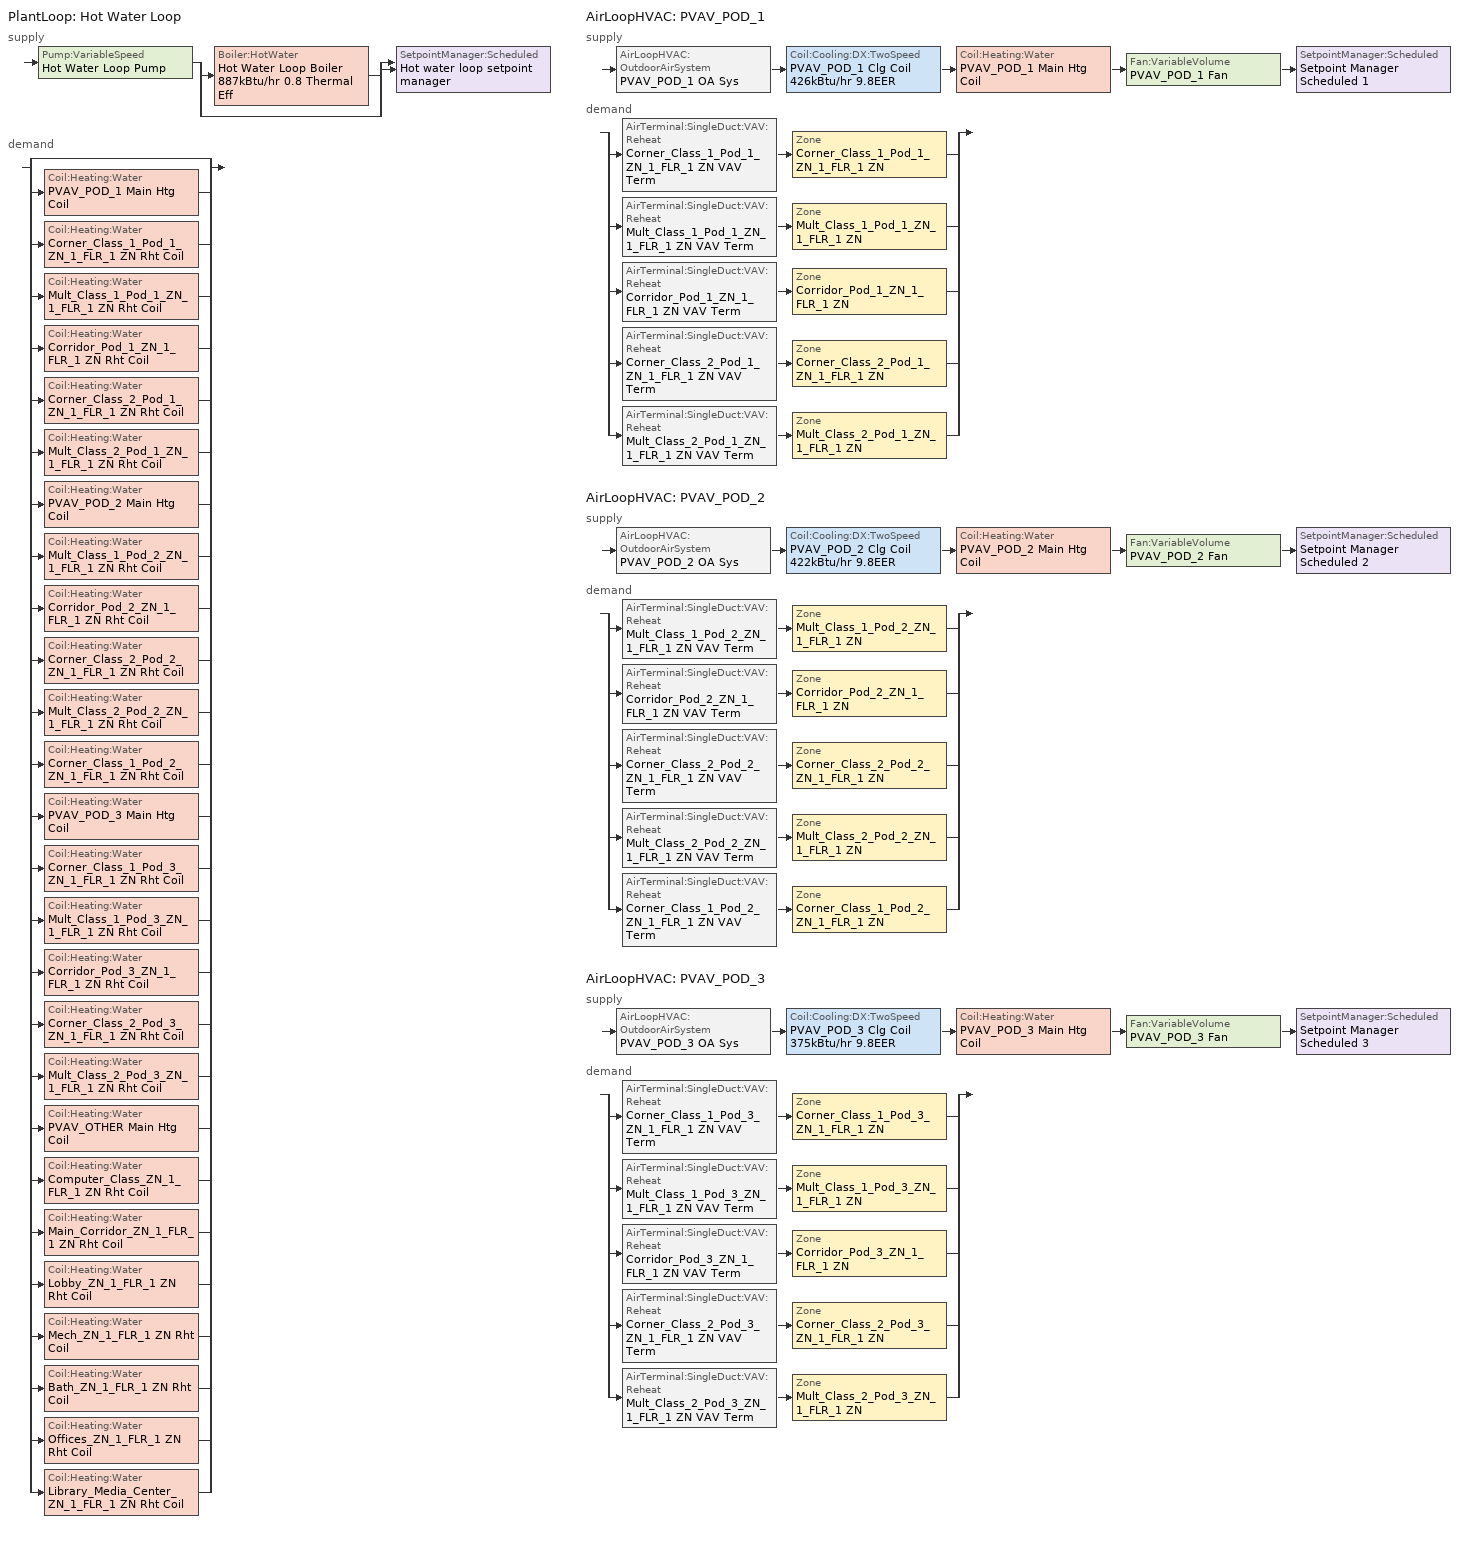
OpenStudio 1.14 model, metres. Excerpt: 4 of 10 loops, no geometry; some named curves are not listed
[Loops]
PlantLoop 'Hot Water Loop'
 supply: Pump:VariableSpeed 'Hot Water Loop Pump' > split
  | Boiler:HotWater 'Hot Water Loop Boiler 887kBtu/hr 0.8 Thermal Eff'
  | bypass
  join > SetpointManager:Scheduled 'Hot water loop setpoint manager'
 demand: split
  | bypass
  | Coil:Heating:Water 'PVAV_POD_1 Main Htg Coil'
  | Coil:Heating:Water 'Corner_Class_1_Pod_1_ZN_1_FLR_1 ZN Rht Coil'
  | Coil:Heating:Water 'Mult_Class_1_Pod_1_ZN_1_FLR_1 ZN Rht Coil'
  | Coil:Heating:Water 'Corridor_Pod_1_ZN_1_FLR_1 ZN Rht Coil'
  | Coil:Heating:Water 'Corner_Class_2_Pod_1_ZN_1_FLR_1 ZN Rht Coil'
  | Coil:Heating:Water 'Mult_Class_2_Pod_1_ZN_1_FLR_1 ZN Rht Coil'
  | Coil:Heating:Water 'PVAV_POD_2 Main Htg Coil'
  | Coil:Heating:Water 'Mult_Class_1_Pod_2_ZN_1_FLR_1 ZN Rht Coil'
  | Coil:Heating:Water 'Corridor_Pod_2_ZN_1_FLR_1 ZN Rht Coil'
  | Coil:Heating:Water 'Corner_Class_2_Pod_2_ZN_1_FLR_1 ZN Rht Coil'
  | Coil:Heating:Water 'Mult_Class_2_Pod_2_ZN_1_FLR_1 ZN Rht Coil'
  | Coil:Heating:Water 'Corner_Class_1_Pod_2_ZN_1_FLR_1 ZN Rht Coil'
  | Coil:Heating:Water 'PVAV_POD_3 Main Htg Coil'
  | Coil:Heating:Water 'Corner_Class_1_Pod_3_ZN_1_FLR_1 ZN Rht Coil'
  | Coil:Heating:Water 'Mult_Class_1_Pod_3_ZN_1_FLR_1 ZN Rht Coil'
  | Coil:Heating:Water 'Corridor_Pod_3_ZN_1_FLR_1 ZN Rht Coil'
  | Coil:Heating:Water 'Corner_Class_2_Pod_3_ZN_1_FLR_1 ZN Rht Coil'
  | Coil:Heating:Water 'Mult_Class_2_Pod_3_ZN_1_FLR_1 ZN Rht Coil'
  | Coil:Heating:Water 'PVAV_OTHER Main Htg Coil'
  | Coil:Heating:Water 'Computer_Class_ZN_1_FLR_1 ZN Rht Coil'
  | Coil:Heating:Water 'Main_Corridor_ZN_1_FLR_1 ZN Rht Coil'
  | Coil:Heating:Water 'Lobby_ZN_1_FLR_1 ZN Rht Coil'
  | Coil:Heating:Water 'Mech_ZN_1_FLR_1 ZN Rht Coil'
  | Coil:Heating:Water 'Bath_ZN_1_FLR_1 ZN Rht Coil'
  | Coil:Heating:Water 'Offices_ZN_1_FLR_1 ZN Rht Coil'
  | Coil:Heating:Water 'Library_Media_Center_ZN_1_FLR_1 ZN Rht Coil'
AirLoopHVAC 'PVAV_POD_1'
 supply: AirLoopHVAC:OutdoorAirSystem 'PVAV_POD_1 OA Sys' > Coil:Cooling:DX:TwoSpeed 'PVAV_POD_1 Clg Coil 426kBtu/hr 9.8EER' > Coil:Heating:Water 'PVAV_POD_1 Main Htg Coil' > Fan:VariableVolume 'PVAV_POD_1 Fan' > SetpointManager:Scheduled 'Setpoint Manager Scheduled 1'
 demand: split
  | AirTerminal:SingleDuct:VAV:Reheat 'Corner_Class_1_Pod_1_ZN_1_FLR_1 ZN VAV Term' > Zone 'Corner_Class_1_Pod_1_ZN_1_FLR_1 ZN'
  | AirTerminal:SingleDuct:VAV:Reheat 'Mult_Class_1_Pod_1_ZN_1_FLR_1 ZN VAV Term' > Zone 'Mult_Class_1_Pod_1_ZN_1_FLR_1 ZN'
  | AirTerminal:SingleDuct:VAV:Reheat 'Corridor_Pod_1_ZN_1_FLR_1 ZN VAV Term' > Zone 'Corridor_Pod_1_ZN_1_FLR_1 ZN'
  | AirTerminal:SingleDuct:VAV:Reheat 'Corner_Class_2_Pod_1_ZN_1_FLR_1 ZN VAV Term' > Zone 'Corner_Class_2_Pod_1_ZN_1_FLR_1 ZN'
  | AirTerminal:SingleDuct:VAV:Reheat 'Mult_Class_2_Pod_1_ZN_1_FLR_1 ZN VAV Term' > Zone 'Mult_Class_2_Pod_1_ZN_1_FLR_1 ZN'
AirLoopHVAC 'PVAV_POD_2'
 supply: AirLoopHVAC:OutdoorAirSystem 'PVAV_POD_2 OA Sys' > Coil:Cooling:DX:TwoSpeed 'PVAV_POD_2 Clg Coil 422kBtu/hr 9.8EER' > Coil:Heating:Water 'PVAV_POD_2 Main Htg Coil' > Fan:VariableVolume 'PVAV_POD_2 Fan' > SetpointManager:Scheduled 'Setpoint Manager Scheduled 2'
 demand: split
  | AirTerminal:SingleDuct:VAV:Reheat 'Mult_Class_1_Pod_2_ZN_1_FLR_1 ZN VAV Term' > Zone 'Mult_Class_1_Pod_2_ZN_1_FLR_1 ZN'
  | AirTerminal:SingleDuct:VAV:Reheat 'Corridor_Pod_2_ZN_1_FLR_1 ZN VAV Term' > Zone 'Corridor_Pod_2_ZN_1_FLR_1 ZN'
  | AirTerminal:SingleDuct:VAV:Reheat 'Corner_Class_2_Pod_2_ZN_1_FLR_1 ZN VAV Term' > Zone 'Corner_Class_2_Pod_2_ZN_1_FLR_1 ZN'
  | AirTerminal:SingleDuct:VAV:Reheat 'Mult_Class_2_Pod_2_ZN_1_FLR_1 ZN VAV Term' > Zone 'Mult_Class_2_Pod_2_ZN_1_FLR_1 ZN'
  | AirTerminal:SingleDuct:VAV:Reheat 'Corner_Class_1_Pod_2_ZN_1_FLR_1 ZN VAV Term' > Zone 'Corner_Class_1_Pod_2_ZN_1_FLR_1 ZN'
AirLoopHVAC 'PVAV_POD_3'
 supply: AirLoopHVAC:OutdoorAirSystem 'PVAV_POD_3 OA Sys' > Coil:Cooling:DX:TwoSpeed 'PVAV_POD_3 Clg Coil 375kBtu/hr 9.8EER' > Coil:Heating:Water 'PVAV_POD_3 Main Htg Coil' > Fan:VariableVolume 'PVAV_POD_3 Fan' > SetpointManager:Scheduled 'Setpoint Manager Scheduled 3'
 demand: split
  | AirTerminal:SingleDuct:VAV:Reheat 'Corner_Class_1_Pod_3_ZN_1_FLR_1 ZN VAV Term' > Zone 'Corner_Class_1_Pod_3_ZN_1_FLR_1 ZN'
  | AirTerminal:SingleDuct:VAV:Reheat 'Mult_Class_1_Pod_3_ZN_1_FLR_1 ZN VAV Term' > Zone 'Mult_Class_1_Pod_3_ZN_1_FLR_1 ZN'
  | AirTerminal:SingleDuct:VAV:Reheat 'Corridor_Pod_3_ZN_1_FLR_1 ZN VAV Term' > Zone 'Corridor_Pod_3_ZN_1_FLR_1 ZN'
  | AirTerminal:SingleDuct:VAV:Reheat 'Corner_Class_2_Pod_3_ZN_1_FLR_1 ZN VAV Term' > Zone 'Corner_Class_2_Pod_3_ZN_1_FLR_1 ZN'
  | AirTerminal:SingleDuct:VAV:Reheat 'Mult_Class_2_Pod_3_ZN_1_FLR_1 ZN VAV Term' > Zone 'Mult_Class_2_Pod_3_ZN_1_FLR_1 ZN'
[Sizing:Zone] Zone Cooling Design Supply Air Temperature Input Method=SupplyAirTemperature; Zone Cooling Design Supply Air Temperature {C}=12.7778; Zone Cooling Design Supply Air Temperature Difference {deltaC}=11.11; Zone Heating Design Supply Air Temperature Input Method=SupplyAirTemperature; Zone Heating Design Supply Air Temperature {C}=50; Zone Heating Design Supply Air Temperature Difference {deltaC}=11.11; Zone Cooling Design Supply Air Humidity Ratio {kg-H2O/kg-air}=0.0085; Zone Heating Design Supply Air Humidity Ratio {kg-H2O/kg-air}=0.008; Cooling Design Air Flow Method=DesignDay; Heating Design Air Flow Method=DesignDay; Account for Dedicated Outdoor Air System=No; Dedicated Outdoor Air System Control Strategy=NeutralSupplyAir; Dedicated Outdoor Air Low Setpoint Temperature for Design {C}=autosize; Dedicated Outdoor Air High Setpoint Temperature for Design {C}=autosize
Mult_Class_1_Pod_2_ZN_1_FLR_1 ZN; Mult_Class_1_Pod_3_ZN_1_FLR_1 ZN; Corridor_Pod_2_ZN_1_FLR_1 ZN; Corner_Class_2_Pod_1_ZN_1_FLR_1 ZN; Corner_Class_1_Pod_2_ZN_1_FLR_1 ZN; Mult_Class_2_Pod_3_ZN_1_FLR_1 ZN; Corner_Class_1_Pod_3_ZN_1_FLR_1 ZN; Corner_Class_2_Pod_3_ZN_1_FLR_1 ZN; Corner_Class_1_Pod_1_ZN_1_FLR_1 ZN; Mult_Class_2_Pod_1_ZN_1_FLR_1 ZN; Mult_Class_2_Pod_2_ZN_1_FLR_1 ZN; Corridor_Pod_1_ZN_1_FLR_1 ZN; Corridor_Pod_3_ZN_1_FLR_1 ZN; Corner_Class_2_Pod_2_ZN_1_FLR_1 ZN; Mult_Class_1_Pod_1_ZN_1_FLR_1 ZN
[Zone equipment]
Mult_Class_1_Pod_2_ZN_1_FLR_1 ZN: Mult_Class_1_Pod_2_ZN_1_FLR_1 ZN VAV Term
Mult_Class_1_Pod_3_ZN_1_FLR_1 ZN: Mult_Class_1_Pod_3_ZN_1_FLR_1 ZN VAV Term
Corridor_Pod_2_ZN_1_FLR_1 ZN: Corridor_Pod_2_ZN_1_FLR_1 ZN VAV Term
Corner_Class_2_Pod_1_ZN_1_FLR_1 ZN: Corner_Class_2_Pod_1_ZN_1_FLR_1 ZN VAV Term
Corner_Class_1_Pod_2_ZN_1_FLR_1 ZN: Corner_Class_1_Pod_2_ZN_1_FLR_1 ZN VAV Term
Mult_Class_2_Pod_3_ZN_1_FLR_1 ZN: Mult_Class_2_Pod_3_ZN_1_FLR_1 ZN VAV Term
Corner_Class_1_Pod_3_ZN_1_FLR_1 ZN: Corner_Class_1_Pod_3_ZN_1_FLR_1 ZN VAV Term
Corner_Class_2_Pod_3_ZN_1_FLR_1 ZN: Corner_Class_2_Pod_3_ZN_1_FLR_1 ZN VAV Term
Corner_Class_1_Pod_1_ZN_1_FLR_1 ZN: Corner_Class_1_Pod_1_ZN_1_FLR_1 ZN VAV Term
Mult_Class_2_Pod_1_ZN_1_FLR_1 ZN: Mult_Class_2_Pod_1_ZN_1_FLR_1 ZN VAV Term
Mult_Class_2_Pod_2_ZN_1_FLR_1 ZN: Mult_Class_2_Pod_2_ZN_1_FLR_1 ZN VAV Term
Corridor_Pod_1_ZN_1_FLR_1 ZN: Corridor_Pod_1_ZN_1_FLR_1 ZN VAV Term
Corridor_Pod_3_ZN_1_FLR_1 ZN: Corridor_Pod_3_ZN_1_FLR_1 ZN VAV Term
Corner_Class_2_Pod_2_ZN_1_FLR_1 ZN: Corner_Class_2_Pod_2_ZN_1_FLR_1 ZN VAV Term
Mult_Class_1_Pod_1_ZN_1_FLR_1 ZN: Mult_Class_1_Pod_1_ZN_1_FLR_1 ZN VAV Term
[PlantLoop]
Hot Water Loop: Fluid Type=Water; Minimum Loop Temperature {C}=10; Plant Loop Volume {m3}=Autocalculate; Load Distribution Scheme=Optimal
[Sizing:Plant]
Hot Water Loop: Loop Type=Heating; Design Loop Exit Temperature {C}=82.2222; Loop Design Temperature Difference {deltaC}=11.1111; Sizing Option=NonCoincident; Zone Timesteps in Averaging Window=1; Coincident Sizing Factor Mode=None
[SetpointManager:Scheduled] Control Variable=Temperature
Name | Schedule
Hot water loop setpoint manager | Hot Water Loop Temp - 180F
Setpoint Manager Scheduled 1 | Supply Air Temp - 55F
Setpoint Manager Scheduled 2 | Supply Air Temp - 55F 1
Setpoint Manager Scheduled 3 | Supply Air Temp - 55F 2
[Pump:VariableSpeed]
Hot Water Loop Pump: Rated Pump Head {Pa}=179344; Motor Efficiency=0.865; Pump Control Type=Intermittent
[Boiler:HotWater]
Hot Water Loop Boiler 887kBtu/hr 0.8 Thermal Eff: Fuel Type=NaturalGas; Nominal Thermal Efficiency=0.8; Efficiency Curve Temperature Evaluation Variable=LeavingBoiler; Normalized Boiler Efficiency Curve=Boiler with No Minimum Turndown; Design Water Outlet Temperature {C}=82.2222; Maximum Part Load Ratio=1.2; Water Outlet Upper Temperature Limit {C}=95; Boiler Flow Mode=LeavingSetpointModulated; Parasitic Electric Load {W}=0; Sizing Factor=1
[AirLoopHVAC] Availability Schedule=SchoolPrimary HVACOperationSchd; Design Supply Air Flow Rate {m3/s}=AutoSize
Name | Availability Manager
PVAV_POD_1 | Availability Manager Night Cycle 1
PVAV_POD_2 | Availability Manager Night Cycle 2
PVAV_POD_3 | Availability Manager Night Cycle 3
[Sizing:System] Type of Load to Size On=Sensible; Minimum System Air Flow Ratio=0.3; Preheat Design Temperature {C}=7; Preheat Design Humidity Ratio {kg-H2O/kg-Air}=0.008; Precool Design Temperature {C}=12.8; Precool Design Humidity Ratio {kg-H2O/kg-Air}=0.008; Central Cooling Design Supply Air Temperature {C}=14; Central Heating Design Supply Air Temperature {C}=16.6667; Sizing Option=Coincident; 100% Outdoor Air in Cooling=No; 100% Outdoor Air in Heating=No; Central Cooling Design Supply Air Humidity Ratio {kg-H2O/kg-Air}=0.0085; Central Heating Design Supply Air Humidity Ratio {kg-H2O/kg-Air}=0.008; Cooling Design Air Flow Method=DesignDay; Cooling Design Air Flow Rate {m3/s}=0; Heating Design Air Flow Method=DesignDay; Heating Design Air Flow Rate {m3/s}=0; System Outdoor Air Method=ZoneSum; Zone Maximum Outdoor Air Fraction=1; Cooling Supply Air Flow Rate Per Floor Area {m3/s-m2}=0.00996765; Cooling Fraction of Autosized Cooling Supply Air Flow Rate=1; Cooling Supply Air Flow Rate Per Unit Cooling Capacity {m3/s-W}=3.94755e-05; Heating Supply Air Flow Rate Per Floor Area {m3/s-m2}=0.00996765; Heating Fraction of Autosized Heating Supply Air Flow Rate=1; Heating Fraction of Autosized Cooling Supply Air Flow Rate=1; Heating Supply Air Flow Rate Per Unit Heating Capacity {m3/s-W}=3.15882e-05; Cooling Design Capacity Method=CoolingDesignCapacity; Cooling Design Capacity {W}=autosize; Cooling Design Capacity Per Floor Area {W/m2}=234.7; Fraction of Autosized Cooling Design Capacity=1; Heating Design Capacity Method=HeatingDesignCapacity; Heating Design Capacity {W}=autosize; Heating Design Capacity Per Floor Area {W/m2}=157; Fraction of Autosized Heating Design Capacity=1; Central Cooling Capacity Control Method=OnOff
Name | Design Outdoor Air Flow Rate {m3/s}
PVAV_POD_1 | 3.68022
PVAV_POD_2 | 3.68861
PVAV_POD_3 | 3.1874
[AvailabilityManager:NightCycle] Control Type=CycleOnAny; Thermostat Tolerance {deltaC}=1; Cycling Run Time {s}=3600
Availability Manager Night Cycle 1; Availability Manager Night Cycle 2; Availability Manager Night Cycle 3
[Fan:VariableVolume] Availability Schedule=Always On Discrete; Fan Efficiency=0.6006; Pressure Rise {Pa}=1389.92; Maximum Flow Rate {m3/s}=Autosize; Fan Power Minimum Flow Rate Input Method=Fraction; Fan Power Minimum Flow Fraction=0.25; Fan Power Minimum Air Flow Rate {m3/s}=0; Motor Efficiency=0.924; Motor In Airstream Fraction=1; Fan Power Coefficient 1=0.04076; Fan Power Coefficient 2=0.0881; Fan Power Coefficient 3=-0.0729; Fan Power Coefficient 4=0.9437; Fan Power Coefficient 5=0
PVAV_POD_1 Fan; PVAV_POD_2 Fan; PVAV_POD_3 Fan
[Coil:Heating:Water] Availability Schedule=Always On Discrete; Rated Inlet Water Temperature {C}=82.2222; Rated Inlet Air Temperature {C}=16.6667; Rated Outlet Water Temperature {C}=71.1111; Rated Outlet Air Temperature {C}=32.2222
PVAV_POD_1 Main Htg Coil; Corner_Class_1_Pod_1_ZN_1_FLR_1 ZN Rht Coil; Mult_Class_1_Pod_1_ZN_1_FLR_1 ZN Rht Coil; Corridor_Pod_1_ZN_1_FLR_1 ZN Rht Coil; Corner_Class_2_Pod_1_ZN_1_FLR_1 ZN Rht Coil; Mult_Class_2_Pod_1_ZN_1_FLR_1 ZN Rht Coil; PVAV_POD_2 Main Htg Coil; Mult_Class_1_Pod_2_ZN_1_FLR_1 ZN Rht Coil; Corridor_Pod_2_ZN_1_FLR_1 ZN Rht Coil; Corner_Class_2_Pod_2_ZN_1_FLR_1 ZN Rht Coil; Mult_Class_2_Pod_2_ZN_1_FLR_1 ZN Rht Coil; Corner_Class_1_Pod_2_ZN_1_FLR_1 ZN Rht Coil; PVAV_POD_3 Main Htg Coil; Corner_Class_1_Pod_3_ZN_1_FLR_1 ZN Rht Coil; Mult_Class_1_Pod_3_ZN_1_FLR_1 ZN Rht Coil; Corridor_Pod_3_ZN_1_FLR_1 ZN Rht Coil; Corner_Class_2_Pod_3_ZN_1_FLR_1 ZN Rht Coil; Mult_Class_2_Pod_3_ZN_1_FLR_1 ZN Rht Coil; PVAV_OTHER Main Htg Coil; Computer_Class_ZN_1_FLR_1 ZN Rht Coil; Main_Corridor_ZN_1_FLR_1 ZN Rht Coil; Lobby_ZN_1_FLR_1 ZN Rht Coil; Mech_ZN_1_FLR_1 ZN Rht Coil; Bath_ZN_1_FLR_1 ZN Rht Coil; Offices_ZN_1_FLR_1 ZN Rht Coil; Library_Media_Center_ZN_1_FLR_1 ZN Rht Coil
[Controller:WaterCoil] Action=Normal; Controller Convergence Tolerance {deltaC}=0.0001; Minimum Actuated Flow {m3/s}=0
Name | Water Coil
Controller Water Coil 1 | PVAV_POD_1 Main Htg Coil
Controller Water Coil 2 | Corner_Class_1_Pod_1_ZN_1_FLR_1 ZN Rht Coil
Controller Water Coil 3 | Mult_Class_1_Pod_1_ZN_1_FLR_1 ZN Rht Coil
Controller Water Coil 4 | Corridor_Pod_1_ZN_1_FLR_1 ZN Rht Coil
Controller Water Coil 5 | Corner_Class_2_Pod_1_ZN_1_FLR_1 ZN Rht Coil
Controller Water Coil 6 | Mult_Class_2_Pod_1_ZN_1_FLR_1 ZN Rht Coil
Controller Water Coil 7 | PVAV_POD_2 Main Htg Coil
Controller Water Coil 8 | Mult_Class_1_Pod_2_ZN_1_FLR_1 ZN Rht Coil
Controller Water Coil 9 | Corridor_Pod_2_ZN_1_FLR_1 ZN Rht Coil
Controller Water Coil 10 | Corner_Class_2_Pod_2_ZN_1_FLR_1 ZN Rht Coil
Controller Water Coil 11 | Mult_Class_2_Pod_2_ZN_1_FLR_1 ZN Rht Coil
Controller Water Coil 12 | Corner_Class_1_Pod_2_ZN_1_FLR_1 ZN Rht Coil
Controller Water Coil 13 | PVAV_POD_3 Main Htg Coil
Controller Water Coil 14 | Corner_Class_1_Pod_3_ZN_1_FLR_1 ZN Rht Coil
Controller Water Coil 15 | Mult_Class_1_Pod_3_ZN_1_FLR_1 ZN Rht Coil
Controller Water Coil 16 | Corridor_Pod_3_ZN_1_FLR_1 ZN Rht Coil
Controller Water Coil 17 | Corner_Class_2_Pod_3_ZN_1_FLR_1 ZN Rht Coil
Controller Water Coil 18 | Mult_Class_2_Pod_3_ZN_1_FLR_1 ZN Rht Coil
Controller Water Coil 19 | PVAV_OTHER Main Htg Coil
Controller Water Coil 20 | Computer_Class_ZN_1_FLR_1 ZN Rht Coil
Controller Water Coil 21 | Main_Corridor_ZN_1_FLR_1 ZN Rht Coil
Controller Water Coil 22 | Lobby_ZN_1_FLR_1 ZN Rht Coil
Controller Water Coil 23 | Mech_ZN_1_FLR_1 ZN Rht Coil
Controller Water Coil 24 | Bath_ZN_1_FLR_1 ZN Rht Coil
Controller Water Coil 25 | Offices_ZN_1_FLR_1 ZN Rht Coil
Controller Water Coil 26 | Library_Media_Center_ZN_1_FLR_1 ZN Rht Coil
[Coil:Cooling:DX:TwoSpeed] Availability Schedule=Always On Discrete; Rated High Speed Total Cooling Capacity {W}=Autosize; Rated High Speed Sensible Heat Ratio=Autosize; Rated High Speed COP {W/W}=3.39929; Rated High Speed Air Flow Rate {m3/s}=Autosize; Rated Low Speed Total Cooling Capacity {W}=Autosize; Rated Low Speed Sensible Heat Ratio=0.69; Rated Low Speed COP {W/W}=3.39929; Condenser Type=AirCooled; High Speed Evaporative Condenser Effectiveness=0; High Speed Evaporative Condenser Air Flow Rate {m3/s}=Autosize; High Speed Evaporative Condenser Pump Rated Power Consumption {W}=Autosize; Low Speed Evaporative Condenser Effectiveness=0; Low Speed Evaporative Condenser Air Flow Rate {m3/s}=Autosize; Low Speed Evaporative Condenser Pump Rated Power Consumption {W}=Autosize; Basin Heater Capacity {W/K}=10; Basin Heater Setpoint Temperature {C}=2
Name | Total Cooling Capacity Function of Temperature Curve | Total Cooling Capacity Function of Flow Fraction Curve | Energy Input Ratio Function of Temperature Curve | Energy Input Ratio Function of Flow Fraction Curve | Part Load Fraction Correlation Curve | Low Speed Total Cooling Capacity Function of Temperature Curve | Low Speed Energy Input Ratio Function of Temperature Curve
PVAV_POD_1 Clg Coil 426kBtu/hr 9.8EER | PSZ-AC_Unitary_PackagecoolCapFT 8 | PSZ-AC_Unitary_PackagecoolFFF 4 | PSZ-AC DX Unitary Package EIRFT 8 | PSZ-AC_Unitary_PackagecoolEIRFFF 4 | PSZ-AC_Unitary_PackagecoolPLR 4 | PSZ-AC_Unitary_PackagecoolCapFT 9 | PSZ-AC DX Unitary Package EIRFT 9
PVAV_POD_2 Clg Coil 422kBtu/hr 9.8EER | PSZ-AC_Unitary_PackagecoolCapFT 10 | PSZ-AC_Unitary_PackagecoolFFF 5 | PSZ-AC DX Unitary Package EIRFT 10 | PSZ-AC_Unitary_PackagecoolEIRFFF 5 | PSZ-AC_Unitary_PackagecoolPLR 5 | PSZ-AC_Unitary_PackagecoolCapFT 11 | PSZ-AC DX Unitary Package EIRFT 11
PVAV_POD_3 Clg Coil 375kBtu/hr 9.8EER | PSZ-AC_Unitary_PackagecoolCapFT 12 | PSZ-AC_Unitary_PackagecoolFFF 6 | PSZ-AC DX Unitary Package EIRFT 12 | PSZ-AC_Unitary_PackagecoolEIRFFF 6 | PSZ-AC_Unitary_PackagecoolPLR 6 | PSZ-AC_Unitary_PackagecoolCapFT 13 | PSZ-AC DX Unitary Package EIRFT 13
[Controller:OutdoorAir] Minimum Outdoor Air Flow Rate {m3/s}=autosize; Maximum Outdoor Air Flow Rate {m3/s}=Autosize; Economizer Control Type=DifferentialEnthalpy; Economizer Control Action Type=ModulateFlow; Lockout Type=NoLockout; Minimum Limit Type=FixedMinimum; Minimum Outdoor Air Schedule=SchoolPrimary MinOA_MotorizedDamper_Sched; High Humidity Control=No; Heat Recovery Bypass Control Type=BypassWhenOAFlowGreaterThanMinimum
Name | Controller Mechanical Ventilation
Controller Outdoor Air 1 | PVAV_POD_1 Ventilation Controller
Controller Outdoor Air 2 | PVAV_POD_2 Ventilation Controller
Controller Outdoor Air 3 | PVAV_POD_3 Ventilation Controller
[Controller:MechanicalVentilation] Availability Schedule=SchoolPrimary MinOA_MotorizedDamper_Sched; System Outdoor Air Method=ZoneSum
PVAV_POD_1 Ventilation Controller; PVAV_POD_2 Ventilation Controller; PVAV_POD_3 Ventilation Controller
[AirLoopHVAC:OutdoorAirSystem]
Name | Controller
PVAV_POD_1 OA Sys | Controller Outdoor Air 1
PVAV_POD_2 OA Sys | Controller Outdoor Air 2
PVAV_POD_3 OA Sys | Controller Outdoor Air 3
[AirTerminal:SingleDuct:VAV:Reheat] Availability Schedule=Always On Discrete; Maximum Air Flow Rate {m3/s}=AutoSize; Zone Minimum Air Flow Input Method=Constant; Fixed Minimum Air Flow Rate {m3/s}=0; Maximum Hot Water or Steam Flow Rate {m3/s}=AutoSize; Minimum Hot Water or Steam Flow Rate {m3/s}=0; Convergence Tolerance=0.001; Damper Heating Action=Reverse; Maximum Flow per Zone Floor Area During Reheat {m3/s-m2}=AutoSize; Maximum Flow Fraction During Reheat=AutoSize; Maximum Reheat Air Temperature {C}=35; Control For Outdoor Air=No
Name | Constant Minimum Air Flow Fraction | Reheat Coil
Corner_Class_1_Pod_1_ZN_1_FLR_1 ZN VAV Term | 0.7 | Corner_Class_1_Pod_1_ZN_1_FLR_1 ZN Rht Coil
Mult_Class_1_Pod_1_ZN_1_FLR_1 ZN VAV Term | 0.7 | Mult_Class_1_Pod_1_ZN_1_FLR_1 ZN Rht Coil
Corridor_Pod_1_ZN_1_FLR_1 ZN VAV Term | 0.2 | Corridor_Pod_1_ZN_1_FLR_1 ZN Rht Coil
Corner_Class_2_Pod_1_ZN_1_FLR_1 ZN VAV Term | 0.7 | Corner_Class_2_Pod_1_ZN_1_FLR_1 ZN Rht Coil
Mult_Class_2_Pod_1_ZN_1_FLR_1 ZN VAV Term | 0.7 | Mult_Class_2_Pod_1_ZN_1_FLR_1 ZN Rht Coil
Mult_Class_1_Pod_2_ZN_1_FLR_1 ZN VAV Term | 0.7 | Mult_Class_1_Pod_2_ZN_1_FLR_1 ZN Rht Coil
Corridor_Pod_2_ZN_1_FLR_1 ZN VAV Term | 0.2 | Corridor_Pod_2_ZN_1_FLR_1 ZN Rht Coil
Corner_Class_2_Pod_2_ZN_1_FLR_1 ZN VAV Term | 0.7 | Corner_Class_2_Pod_2_ZN_1_FLR_1 ZN Rht Coil
Mult_Class_2_Pod_2_ZN_1_FLR_1 ZN VAV Term | 0.7 | Mult_Class_2_Pod_2_ZN_1_FLR_1 ZN Rht Coil
Corner_Class_1_Pod_2_ZN_1_FLR_1 ZN VAV Term | 0.7 | Corner_Class_1_Pod_2_ZN_1_FLR_1 ZN Rht Coil
Corner_Class_1_Pod_3_ZN_1_FLR_1 ZN VAV Term | 0.7 | Corner_Class_1_Pod_3_ZN_1_FLR_1 ZN Rht Coil
Mult_Class_1_Pod_3_ZN_1_FLR_1 ZN VAV Term | 0.7 | Mult_Class_1_Pod_3_ZN_1_FLR_1 ZN Rht Coil
Corridor_Pod_3_ZN_1_FLR_1 ZN VAV Term | 0.2 | Corridor_Pod_3_ZN_1_FLR_1 ZN Rht Coil
Corner_Class_2_Pod_3_ZN_1_FLR_1 ZN VAV Term | 0.7 | Corner_Class_2_Pod_3_ZN_1_FLR_1 ZN Rht Coil
Mult_Class_2_Pod_3_ZN_1_FLR_1 ZN VAV Term | 0.7 | Mult_Class_2_Pod_3_ZN_1_FLR_1 ZN Rht Coil
[Refrigeration:Compressor] Rated Return Gas Temperature {C}=18.3; Rated Subcooling {deltaC}=0
Name | Refrigeration Compressor Power Curve | Refrigeration Compressor Capacity Curve
Refrigeration Compressor 1 | Refrigeration Compressor Power Curve | Refrigeration Compressor Capacity Curve
Refrigeration Compressor 2 | Refrigeration Compressor Power Curve 1 | Refrigeration Compressor Capacity Curve 1
[HeatExchanger:AirToAir:SensibleAndLatent] Availability Schedule=Always On Discrete; Nominal Supply Air Flow Rate {m3/s}=autosize; Sensible Effectiveness at 100% Heating Air Flow=0.7; Latent Effectiveness at 100% Heating Air Flow=0.6; Sensible Effectiveness at 75% Heating Air Flow=0.7; Latent Effectiveness at 75% Heating Air Flow=0.6; Sensible Effectiveness at 100% Cooling Air Flow=0.75; Latent Effectiveness at 100% Cooling Air Flow=0.6; Sensible Effectiveness at 75% Cooling Air Flow=0.75; Latent Effectiveness at 75% Cooling Air Flow=0.6; Supply Air Outlet Temperature Control=No; Heat Exchanger Type=Rotary; Frost Control Type=ExhaustOnly; Threshold Temperature {C}=-23.3; Initial Defrost Time Fraction=0.167; Rate of Defrost Time Fraction Increase {1/K}=1.44; Economizer Lockout=Yes
Name | Nominal Electric Power {W}
Cafeteria_ZN_1_FLR_1 ZN PSZ-AC_2-7 ERV | 1117.77
PVAV_POD_1 ERV; PVAV_POD_2 ERV | 1645.59
PVAV_POD_3 ERV | 1427.12
[SetpointManager:OutdoorAirPretreat] Minimum Setpoint Temperature {C}=-99; Maximum Setpoint Temperature {C}=99; Minimum Setpoint Humidity Ratio {kgWater/kgDryAir}=1e-005; Maximum Setpoint Humidity Ratio {kgWater/kgDryAir}=1
Setpoint Manager Outdoor Air Pretreat 1; Setpoint Manager Outdoor Air Pretreat 2; Setpoint Manager Outdoor Air Pretreat 3; Setpoint Manager Outdoor Air Pretreat 4
[EnergyManagementSystem:Sensor]
Name | Output Variable or Output Meter Index Key | Output Variable or Output Meter
OATF; OATF_1; OATF_2; OAT; OAT_1; OAT_2 | Environment | Site Outdoor Air Drybulb Temperature
OAWBC; OAWBC_1; OAWBC_2 | Environment | Site Outdoor Air Wetbulb Temperature
CafeteriaZN1FLR1ZNPSZAC27OASch; GymZN1FLR1ZNPSZAC25OASch; KitchenZN1FLR1ZNPSZAC16OASch | SchoolPrimary MinOA_MotorizedDamper_Sched | Schedule Value
CafeteriaZN1FLR1ZNPSZAC27OAFlowMass | Node 221 | System Node Mass Flow Rate
Cafeteria_ZN_1_FLR_1_ZNTemp | Node 18 | System Node Temperature
CafeteriaZN1FLR1ZNPSZAC27SpeedRatio; GymZN1FLR1ZNPSZAC25SpeedRatio; KitchenZN1FLR1ZNPSZAC16SpeedRatio |  | Coil System Compressor Speed Ratio
GymZN1FLR1ZNPSZAC25OAFlowMass | Node 210 | System Node Mass Flow Rate
Gym_ZN_1_FLR_1_ZNTemp | Node 9 | System Node Temperature
KitchenZN1FLR1ZNPSZAC16OAFlowMass | Node 199 | System Node Mass Flow Rate
Kitchen_ZN_1_FLR_1_ZNTemp | Node 16 | System Node Temperature
[EnergyManagementSystem:Program]
CafeteriaZN1FLR1ZNPSZAC27SetNumberofStages: SET CafeteriaZN1FLR1ZNPSZAC27NumberofStages = 2
CafeteriaZN1FLR1ZNPSZAC27EconomizerCTRLProg: SET CafeteriaZN1FLR1ZNPSZAC27TimestepEconEff = 0.7; SET MaxE = 0.7; SET CafeteriaZN1FLR1ZNPSZAC27DATRqd = (CafeteriaZN1FLR1ZNPSZAC27DATRqd*1.8)+32; SET OATF = (OATF*1.8)+32; SET OAwbF = (OAWBC*1.8)+32; IF CafeteriaZN1FLR1ZNPSZAC27OAFlowMass > (CafeteriaZN1FLR1ZNPSZAC27OADesignMass*CafeteriaZN1FLR1ZNPSZAC27OASch); SET EconoActive = 1; ELSE; SET EconoActive = 0; ENDIF; SET dTNeeded = 75-CafeteriaZN1FLR1ZNPSZAC27DATRqd; SET CoolDesdT = ((98*0.15)+(75*(1-0.15)))-55; SET CoolLoad = dTNeeded/ CoolDesdT; IF CoolLoad > 1; SET CoolLoad = 1; ELSEIF CoolLoad < 0; SET CoolLoad = 0; ENDIF; IF EconoActive == 1; SET Stage = CafeteriaZN1FLR1ZNPSZAC27NumberofStages; IF Stage == 2; IF CoolLoad < 0.6; SET CafeteriaZN1FLR1ZNPSZAC27TimestepEconEff = MaxE; ELSE; SET ECOEff = 0-2.18919863612305; SET ECOEff = ECOEff+(0-0.674461284910428*CoolLoad); SET ECOEff = ECOEff+(0.000459106275872404*(OATF^2)); SET ECOEff = ECOEff+(0-0.00000484778537945252*(OATF^3)); SET ECOEff = ECOEff+(0.182915713033586*OAwbF); SET ECOEff = ECOEff+(0-0.00382838660261133*(OAwbF^2)); SET ECOEff = ECOEff+(0.0000255567460240583*(OAwbF^3)); SET CafeteriaZN1FLR1ZNPSZAC27TimestepEconEff = ECOEff; ENDIF; ELSE; SET ECOEff = 2.36337942464462; SET ECOEff = ECOEff+(0-0.409939515512619*CoolLoad); SET ECOEff = ECOEff+(0-0.0565205596792225*OAwbF); SET ECOEff = ECOEff+(0-0.0000632612294169389*(OATF^2)); SET CafeteriaZN1FLR1ZNPSZAC27TimestepEconEff = ECOEff+(0.000571724868775081*(OAwbF^2)); ENDIF; IF CafeteriaZN1FLR1ZNPSZAC27TimestepEconEff > MaxE; SET CafeteriaZN1FLR1ZNPSZAC27TimestepEconEff = MaxE; ELSEIF CafeteriaZN1FLR1ZNPSZAC27TimestepEconEff < (CafeteriaZN1FLR1ZNPSZAC27OADesignMass*CafeteriaZN1FLR1ZNPSZAC27OASch); SET CafeteriaZN1FLR1ZNPSZAC27TimestepEconEff = (CafeteriaZN1FLR1ZNPSZAC27OADesignMass*CafeteriaZN1FLR1ZNPSZAC27OASch); ENDIF; ENDIF
CafeteriaZN1FLR1ZNPSZAC27SetFanPar: IF CafeteriaZN1FLR1ZNPSZAC27NumberofStages == 1; Return; ENDIF; SET CafeteriaZN1FLR1ZNPSZAC27FanPwrExp = 2.2; SET OAFrac = CafeteriaZN1FLR1ZNPSZAC27OAFlowMass/CafeteriaZN1FLR1ZNPSZAC27DesignFlowMass; IF  OAFrac < 0.66; SET CafeteriaZN1FLR1ZNPSZAC27VenSpeed = 0.66; SET CafeteriaZN1FLR1ZNPSZAC27Stg1Spd = 0.66; ELSE; SET CafeteriaZN1FLR1ZNPSZAC27VenSpeed = OAFrac; SET CafeteriaZN1FLR1ZNPSZAC27Stg1Spd = OAFrac; ENDIF; SET CafeteriaZN1FLR1ZNPSZAC27Stg2Spd = 1.0; SET CafeteriaZN1FLR1ZNPSZAC27HeatSpeed = 1.0
CafeteriaZN1FLR1ZNPSZAC27FanControl: IF CafeteriaZN1FLR1ZNPSZAC27NumberofStages == 1; Return; ENDIF; IF CafeteriaZN1FLR1ZNPSZAC27HeatingRTF > 0; SET Heating = CafeteriaZN1FLR1ZNPSZAC27HeatingRTF; SET Ven = 1-CafeteriaZN1FLR1ZNPSZAC27HeatingRTF; SET Eco = 0; SET Stage1 = 0; SET Stage2 = 0; ELSE; SET Heating = 0; SET EcoSpeed = CafeteriaZN1FLR1ZNPSZAC27VenSpeed; IF CafeteriaZN1FLR1ZNPSZAC27SpeedRatio == 0; IF CafeteriaZN1FLR1ZNPSZAC27RTF > 0; SET Stage1 = CafeteriaZN1FLR1ZNPSZAC27RTF; SET Stage2 = 0; SET Ven = 1-CafeteriaZN1FLR1ZNPSZAC27RTF; SET Eco = 0; IF CafeteriaZN1FLR1ZNPSZAC27OAFlowMass > (CafeteriaZN1FLR1ZNPSZAC27OADesignMass*CafeteriaZN1FLR1ZNPSZAC27OASch); SET CafeteriaZN1FLR1ZNPSZAC27Stg1Spd = 1.0; ENDIF; ELSE; SET Stage1 = 0; SET Stage2 = 0; IF CafeteriaZN1FLR1ZNPSZAC27OAFlowMass > (CafeteriaZN1FLR1ZNPSZAC27OADesignMass*CafeteriaZN1FLR1ZNPSZAC27OASch); SET Eco = 1.0; SET Ven = 0; SET ExpDAT = CafeteriaZN1FLR1ZNPSZAC27DATRqd-(1-CafeteriaZN1FLR1ZNPSZAC27VenSpeed)*Cafeteria_ZN_1_FLR_1_ZNTemp; SET ExpDAT = ExpDAT/CafeteriaZN1FLR1ZNPSZAC27VenSpeed; IF OATF > ExpDAT; SET EcoSpeed = CafeteriaZN1FLR1ZNPSZAC27Stg2Spd; ENDIF; ELSE; SET Eco = 0; SET Ven = 1.0; ENDIF; ENDIF; ELSE; SET Stage1 = 1-CafeteriaZN1FLR1ZNPSZAC27SpeedRatio; SET Stage2 = CafeteriaZN1FLR1ZNPSZAC27SpeedRatio; SET Ven = 0; SET Eco = 0; IF CafeteriaZN1FLR1ZNPSZAC27OAFlowMass > (CafeteriaZN1FLR1ZNPSZAC27OADesignMass*CafeteriaZN1FLR1ZNPSZAC27OASch); SET CafeteriaZN1FLR1ZNPSZAC27Stg1Spd = 1.0; ENDIF; ENDIF; ENDIF; SET FPR = Ven*(CafeteriaZN1FLR1ZNPSZAC27VenSpeed ^ CafeteriaZN1FLR1ZNPSZAC27FanPwrExp); SET FPR = FPR+Eco*(EcoSpeed^CafeteriaZN1FLR1ZNPSZAC27FanPwrExp); SET FPR1 = Stage1*(CafeteriaZN1FLR1ZNPSZAC27Stg1Spd^CafeteriaZN1FLR1ZNPSZAC27FanPwrExp); SET FPR = FPR+FPR1; SET FPR2 = Stage2*(CafeteriaZN1FLR1ZNPSZAC27Stg2Spd^CafeteriaZN1FLR1ZNPSZAC27FanPwrExp); SET FPR = FPR+FPR2; SET FPR3 = Heating*(CafeteriaZN1FLR1ZNPSZAC27HeatSpeed^CafeteriaZN1FLR1ZNPSZAC27FanPwrExp); SET FanPwrRatio = FPR+ FPR3; SET CafeteriaZN1FLR1ZNPSZAC27FanPressure = CafeteriaZN1FLR1ZNPSZAC27FanDesignPressure*FanPwrRatio
GymZN1FLR1ZNPSZAC25SetNumberofStages: SET GymZN1FLR1ZNPSZAC25NumberofStages = 2
GymZN1FLR1ZNPSZAC25EconomizerCTRLProg: SET GymZN1FLR1ZNPSZAC25TimestepEconEff = 0.7; SET MaxE = 0.7; SET GymZN1FLR1ZNPSZAC25DATRqd = (GymZN1FLR1ZNPSZAC25DATRqd*1.8)+32; SET OATF = (OATF_1*1.8)+32; SET OAwbF = (OAWBC_1*1.8)+32; IF GymZN1FLR1ZNPSZAC25OAFlowMass > (GymZN1FLR1ZNPSZAC25OADesignMass*GymZN1FLR1ZNPSZAC25OASch); SET EconoActive = 1; ELSE; SET EconoActive = 0; ENDIF; SET dTNeeded = 75-GymZN1FLR1ZNPSZAC25DATRqd; SET CoolDesdT = ((98*0.15)+(75*(1-0.15)))-55; SET CoolLoad = dTNeeded/ CoolDesdT; IF CoolLoad > 1; SET CoolLoad = 1; ELSEIF CoolLoad < 0; SET CoolLoad = 0; ENDIF; IF EconoActive == 1; SET Stage = GymZN1FLR1ZNPSZAC25NumberofStages; IF Stage == 2; IF CoolLoad < 0.6; SET GymZN1FLR1ZNPSZAC25TimestepEconEff = MaxE; ELSE; SET ECOEff = 0-2.18919863612305; SET ECOEff = ECOEff+(0-0.674461284910428*CoolLoad); SET ECOEff = ECOEff+(0.000459106275872404*(OATF^2)); SET ECOEff = ECOEff+(0-0.00000484778537945252*(OATF^3)); SET ECOEff = ECOEff+(0.182915713033586*OAwbF); SET ECOEff = ECOEff+(0-0.00382838660261133*(OAwbF^2)); SET ECOEff = ECOEff+(0.0000255567460240583*(OAwbF^3)); SET GymZN1FLR1ZNPSZAC25TimestepEconEff = ECOEff; ENDIF; ELSE; SET ECOEff = 2.36337942464462; SET ECOEff = ECOEff+(0-0.409939515512619*CoolLoad); SET ECOEff = ECOEff+(0-0.0565205596792225*OAwbF); SET ECOEff = ECOEff+(0-0.0000632612294169389*(OATF^2)); SET GymZN1FLR1ZNPSZAC25TimestepEconEff = ECOEff+(0.000571724868775081*(OAwbF^2)); ENDIF; IF GymZN1FLR1ZNPSZAC25TimestepEconEff > MaxE; SET GymZN1FLR1ZNPSZAC25TimestepEconEff = MaxE; ELSEIF GymZN1FLR1ZNPSZAC25TimestepEconEff < (GymZN1FLR1ZNPSZAC25OADesignMass*GymZN1FLR1ZNPSZAC25OASch); SET GymZN1FLR1ZNPSZAC25TimestepEconEff = (GymZN1FLR1ZNPSZAC25OADesignMass*GymZN1FLR1ZNPSZAC25OASch); ENDIF; ENDIF
GymZN1FLR1ZNPSZAC25SetFanPar: IF GymZN1FLR1ZNPSZAC25NumberofStages == 1; Return; ENDIF; SET GymZN1FLR1ZNPSZAC25FanPwrExp = 2.2; SET OAFrac = GymZN1FLR1ZNPSZAC25OAFlowMass/GymZN1FLR1ZNPSZAC25DesignFlowMass; IF  OAFrac < 0.66; SET GymZN1FLR1ZNPSZAC25VenSpeed = 0.66; SET GymZN1FLR1ZNPSZAC25Stg1Spd = 0.66; ELSE; SET GymZN1FLR1ZNPSZAC25VenSpeed = OAFrac; SET GymZN1FLR1ZNPSZAC25Stg1Spd = OAFrac; ENDIF; SET GymZN1FLR1ZNPSZAC25Stg2Spd = 1.0; SET GymZN1FLR1ZNPSZAC25HeatSpeed = 1.0
GymZN1FLR1ZNPSZAC25FanControl: IF GymZN1FLR1ZNPSZAC25NumberofStages == 1; Return; ENDIF; IF GymZN1FLR1ZNPSZAC25HeatingRTF > 0; SET Heating = GymZN1FLR1ZNPSZAC25HeatingRTF; SET Ven = 1-GymZN1FLR1ZNPSZAC25HeatingRTF; SET Eco = 0; SET Stage1 = 0; SET Stage2 = 0; ELSE; SET Heating = 0; SET EcoSpeed = GymZN1FLR1ZNPSZAC25VenSpeed; IF GymZN1FLR1ZNPSZAC25SpeedRatio == 0; IF GymZN1FLR1ZNPSZAC25RTF > 0; SET Stage1 = GymZN1FLR1ZNPSZAC25RTF; SET Stage2 = 0; SET Ven = 1-GymZN1FLR1ZNPSZAC25RTF; SET Eco = 0; IF GymZN1FLR1ZNPSZAC25OAFlowMass > (GymZN1FLR1ZNPSZAC25OADesignMass*GymZN1FLR1ZNPSZAC25OASch); SET GymZN1FLR1ZNPSZAC25Stg1Spd = 1.0; ENDIF; ELSE; SET Stage1 = 0; SET Stage2 = 0; IF GymZN1FLR1ZNPSZAC25OAFlowMass > (GymZN1FLR1ZNPSZAC25OADesignMass*GymZN1FLR1ZNPSZAC25OASch); SET Eco = 1.0; SET Ven = 0; SET ExpDAT = GymZN1FLR1ZNPSZAC25DATRqd-(1-GymZN1FLR1ZNPSZAC25VenSpeed)*Gym_ZN_1_FLR_1_ZNTemp; SET ExpDAT = ExpDAT/GymZN1FLR1ZNPSZAC25VenSpeed; IF OATF_1 > ExpDAT; SET EcoSpeed = GymZN1FLR1ZNPSZAC25Stg2Spd; ENDIF; ELSE; SET Eco = 0; SET Ven = 1.0; ENDIF; ENDIF; ELSE; SET Stage1 = 1-GymZN1FLR1ZNPSZAC25SpeedRatio; SET Stage2 = GymZN1FLR1ZNPSZAC25SpeedRatio; SET Ven = 0; SET Eco = 0; IF GymZN1FLR1ZNPSZAC25OAFlowMass > (GymZN1FLR1ZNPSZAC25OADesignMass*GymZN1FLR1ZNPSZAC25OASch); SET GymZN1FLR1ZNPSZAC25Stg1Spd = 1.0; ENDIF; ENDIF; ENDIF; SET FPR = Ven*(GymZN1FLR1ZNPSZAC25VenSpeed ^ GymZN1FLR1ZNPSZAC25FanPwrExp); SET FPR = FPR+Eco*(EcoSpeed^GymZN1FLR1ZNPSZAC25FanPwrExp); SET FPR1 = Stage1*(GymZN1FLR1ZNPSZAC25Stg1Spd^GymZN1FLR1ZNPSZAC25FanPwrExp); SET FPR = FPR+FPR1; SET FPR2 = Stage2*(GymZN1FLR1ZNPSZAC25Stg2Spd^GymZN1FLR1ZNPSZAC25FanPwrExp); SET FPR = FPR+FPR2; SET FPR3 = Heating*(GymZN1FLR1ZNPSZAC25HeatSpeed^GymZN1FLR1ZNPSZAC25FanPwrExp); SET FanPwrRatio = FPR+ FPR3; SET GymZN1FLR1ZNPSZAC25FanPressure = GymZN1FLR1ZNPSZAC25FanDesignPressure*FanPwrRatio
KitchenZN1FLR1ZNPSZAC16SetNumberofStages: SET KitchenZN1FLR1ZNPSZAC16NumberofStages = 2
KitchenZN1FLR1ZNPSZAC16EconomizerCTRLProg: SET KitchenZN1FLR1ZNPSZAC16TimestepEconEff = 0.7; SET MaxE = 0.7; SET KitchenZN1FLR1ZNPSZAC16DATRqd = (KitchenZN1FLR1ZNPSZAC16DATRqd*1.8)+32; SET OATF = (OATF_2*1.8)+32; SET OAwbF = (OAWBC_2*1.8)+32; IF KitchenZN1FLR1ZNPSZAC16OAFlowMass > (KitchenZN1FLR1ZNPSZAC16OADesignMass*KitchenZN1FLR1ZNPSZAC16OASch); SET EconoActive = 1; ELSE; SET EconoActive = 0; ENDIF; SET dTNeeded = 75-KitchenZN1FLR1ZNPSZAC16DATRqd; SET CoolDesdT = ((98*0.15)+(75*(1-0.15)))-55; SET CoolLoad = dTNeeded/ CoolDesdT; IF CoolLoad > 1; SET CoolLoad = 1; ELSEIF CoolLoad < 0; SET CoolLoad = 0; ENDIF; IF EconoActive == 1; SET Stage = KitchenZN1FLR1ZNPSZAC16NumberofStages; IF Stage == 2; IF CoolLoad < 0.6; SET KitchenZN1FLR1ZNPSZAC16TimestepEconEff = MaxE; ELSE; SET ECOEff = 0-2.18919863612305; SET ECOEff = ECOEff+(0-0.674461284910428*CoolLoad); SET ECOEff = ECOEff+(0.000459106275872404*(OATF^2)); SET ECOEff = ECOEff+(0-0.00000484778537945252*(OATF^3)); SET ECOEff = ECOEff+(0.182915713033586*OAwbF); SET ECOEff = ECOEff+(0-0.00382838660261133*(OAwbF^2)); SET ECOEff = ECOEff+(0.0000255567460240583*(OAwbF^3)); SET KitchenZN1FLR1ZNPSZAC16TimestepEconEff = ECOEff; ENDIF; ELSE; SET ECOEff = 2.36337942464462; SET ECOEff = ECOEff+(0-0.409939515512619*CoolLoad); SET ECOEff = ECOEff+(0-0.0565205596792225*OAwbF); SET ECOEff = ECOEff+(0-0.0000632612294169389*(OATF^2)); SET KitchenZN1FLR1ZNPSZAC16TimestepEconEff = ECOEff+(0.000571724868775081*(OAwbF^2)); ENDIF; IF KitchenZN1FLR1ZNPSZAC16TimestepEconEff > MaxE; SET KitchenZN1FLR1ZNPSZAC16TimestepEconEff = MaxE; ELSEIF KitchenZN1FLR1ZNPSZAC16TimestepEconEff < (KitchenZN1FLR1ZNPSZAC16OADesignMass*KitchenZN1FLR1ZNPSZAC16OASch); SET KitchenZN1FLR1ZNPSZAC16TimestepEconEff = (KitchenZN1FLR1ZNPSZAC16OADesignMass*KitchenZN1FLR1ZNPSZAC16OASch); ENDIF; ENDIF
KitchenZN1FLR1ZNPSZAC16SetFanPar: IF KitchenZN1FLR1ZNPSZAC16NumberofStages == 1; Return; ENDIF; SET KitchenZN1FLR1ZNPSZAC16FanPwrExp = 2.2; SET OAFrac = KitchenZN1FLR1ZNPSZAC16OAFlowMass/KitchenZN1FLR1ZNPSZAC16DesignFlowMass; IF  OAFrac < 0.66; SET KitchenZN1FLR1ZNPSZAC16VenSpeed = 0.66; SET KitchenZN1FLR1ZNPSZAC16Stg1Spd = 0.66; ELSE; SET KitchenZN1FLR1ZNPSZAC16VenSpeed = OAFrac; SET KitchenZN1FLR1ZNPSZAC16Stg1Spd = OAFrac; ENDIF; SET KitchenZN1FLR1ZNPSZAC16Stg2Spd = 1.0; SET KitchenZN1FLR1ZNPSZAC16HeatSpeed = 1.0
KitchenZN1FLR1ZNPSZAC16FanControl: IF KitchenZN1FLR1ZNPSZAC16NumberofStages == 1; Return; ENDIF; IF KitchenZN1FLR1ZNPSZAC16HeatingRTF > 0; SET Heating = KitchenZN1FLR1ZNPSZAC16HeatingRTF; SET Ven = 1-KitchenZN1FLR1ZNPSZAC16HeatingRTF; SET Eco = 0; SET Stage1 = 0; SET Stage2 = 0; ELSE; SET Heating = 0; SET EcoSpeed = KitchenZN1FLR1ZNPSZAC16VenSpeed; IF KitchenZN1FLR1ZNPSZAC16SpeedRatio == 0; IF KitchenZN1FLR1ZNPSZAC16RTF > 0; SET Stage1 = KitchenZN1FLR1ZNPSZAC16RTF; SET Stage2 = 0; SET Ven = 1-KitchenZN1FLR1ZNPSZAC16RTF; SET Eco = 0; IF KitchenZN1FLR1ZNPSZAC16OAFlowMass > (KitchenZN1FLR1ZNPSZAC16OADesignMass*KitchenZN1FLR1ZNPSZAC16OASch); SET KitchenZN1FLR1ZNPSZAC16Stg1Spd = 1.0; ENDIF; ELSE; SET Stage1 = 0; SET Stage2 = 0; IF KitchenZN1FLR1ZNPSZAC16OAFlowMass > (KitchenZN1FLR1ZNPSZAC16OADesignMass*KitchenZN1FLR1ZNPSZAC16OASch); SET Eco = 1.0; SET Ven = 0; SET ExpDAT = KitchenZN1FLR1ZNPSZAC16DATRqd-(1-KitchenZN1FLR1ZNPSZAC16VenSpeed)*Kitchen_ZN_1_FLR_1_ZNTemp; SET ExpDAT = ExpDAT/KitchenZN1FLR1ZNPSZAC16VenSpeed; IF OATF_2 > ExpDAT; SET EcoSpeed = KitchenZN1FLR1ZNPSZAC16Stg2Spd; ENDIF; ELSE; SET Eco = 0; SET Ven = 1.0; ENDIF; ENDIF; ELSE; SET Stage1 = 1-KitchenZN1FLR1ZNPSZAC16SpeedRatio; SET Stage2 = KitchenZN1FLR1ZNPSZAC16SpeedRatio; SET Ven = 0; SET Eco = 0; IF KitchenZN1FLR1ZNPSZAC16OAFlowMass > (KitchenZN1FLR1ZNPSZAC16OADesignMass*KitchenZN1FLR1ZNPSZAC16OASch); SET KitchenZN1FLR1ZNPSZAC16Stg1Spd = 1.0; ENDIF; ENDIF; ENDIF; SET FPR = Ven*(KitchenZN1FLR1ZNPSZAC16VenSpeed ^ KitchenZN1FLR1ZNPSZAC16FanPwrExp); SET FPR = FPR+Eco*(EcoSpeed^KitchenZN1FLR1ZNPSZAC16FanPwrExp); SET FPR1 = Stage1*(KitchenZN1FLR1ZNPSZAC16Stg1Spd^KitchenZN1FLR1ZNPSZAC16FanPwrExp); SET FPR = FPR+FPR1; SET FPR2 = Stage2*(KitchenZN1FLR1ZNPSZAC16Stg2Spd^KitchenZN1FLR1ZNPSZAC16FanPwrExp); SET FPR = FPR+FPR2; SET FPR3 = Heating*(KitchenZN1FLR1ZNPSZAC16HeatSpeed^KitchenZN1FLR1ZNPSZAC16FanPwrExp); SET FanPwrRatio = FPR+ FPR3; SET KitchenZN1FLR1ZNPSZAC16FanPressure = KitchenZN1FLR1ZNPSZAC16FanDesignPressure*FanPwrRatio
PVAVOTHEROptimumStartProg0: IF DaylightSavings==0 && DayOfWeek>1 && Hour==5 && OAT<23.9 && OAT>1.7; SET PVAVOTHERClgSch0 = 29.4; SET PVAVOTHERHtgSch0 = 15.6; ELSEIF DaylightSavings==0 && DayOfWeek==1 && Hour==7 && OAT<23.9 && OAT>1.7; SET PVAVOTHERClgSch0 = 29.4; SET PVAVOTHERHtgSch0 = 15.6; ELSEIF DaylightSavings==1 && DayOfWeek>1 && Hour==4 && OAT<23.9 && OAT>1.7; SET PVAVOTHERClgSch0 = 29.4; SET PVAVOTHERHtgSch0 = 15.6; ELSEIF DaylightSavings==1 && DayOfWeek==1 && Hour==6 && OAT<23.9 && OAT>1.7; SET PVAVOTHERClgSch0 = 29.4; SET PVAVOTHERHtgSch0 = 15.6; ELSE; SET PVAVOTHERClgSch0 = NULL; SET PVAVOTHERHtgSch0 = NULL; ENDIF
[Schedule:Ruleset]
Name | Default Day Schedule | Summer Design Day Schedule | Winter Design Day Schedule
Hot Water Loop Temp - 180F | Hot Water Loop Temp - 180F Default
SchoolPrimary HVACOperationSchd | SchoolPrimary HVACOperationSchd Default | SchoolPrimary HVACOperationSchd Summer Design Day | SchoolPrimary HVACOperationSchd Winter Design Day
SchoolPrimary MinOA_MotorizedDamper_Sched | SchoolPrimary MinOA_MotorizedDamper_Sched Default | SchoolPrimary MinOA_MotorizedDamper_Sched Summer Design Day | SchoolPrimary MinOA_MotorizedDamper_Sched Winter Design Day
Supply Air Temp - 55F | Supply Air Temp - 55F Default
Supply Air Temp - 55F 1 | Supply Air Temp - 55F Default 1
Supply Air Temp - 55F 2 | Supply Air Temp - 55F Default 2
[Schedule:Day]
Hot Water Loop Temp - 180F Default: 24, 0, 82.2222
SchoolPrimary HVACOperationSchd Default; SchoolPrimary MinOA_MotorizedDamper_Sched Default: 24, 0, 0
SchoolPrimary HVACOperationSchd Winter Design Day; SchoolPrimary HVACOperationSchd Summer Design Day; SchoolPrimary HVACOperationSchd WntrDsn|SmrDsn|Wkdy Day: 7, 0, 0, 21, 0, 1, 24, 0, 0
SchoolPrimary MinOA_MotorizedDamper_Sched Winter Design Day; SchoolPrimary MinOA_MotorizedDamper_Sched Summer Design Day; SchoolPrimary MinOA_MotorizedDamper_Sched WntrDsn|SmrDsn|Wkdy Day: 8, 0, 0, 21, 0, 1, 24, 0, 0
Supply Air Temp - 55F Default; Supply Air Temp - 55F Default 1; Supply Air Temp - 55F Default 2: 24, 0, 12.7778
[Schedule:Rule] Rule Order=0; Apply Monday=Yes; Apply Tuesday=Yes; Apply Wednesday=Yes; Apply Thursday=Yes; Apply Friday=Yes; Date Specification Type=DateRange; Start Month=1; Start Day=1; End Month=12; End Day=31
Name | Schedule Ruleset | Day Schedule
Schedule Rule 81 | SchoolPrimary HVACOperationSchd | SchoolPrimary HVACOperationSchd WntrDsn|SmrDsn|Wkdy Day
Schedule Rule 82 | SchoolPrimary MinOA_MotorizedDamper_Sched | SchoolPrimary MinOA_MotorizedDamper_Sched WntrDsn|SmrDsn|Wkdy Day
[Schedule:Constant]
Always On Discrete: Value=1
[Curve:Biquadratic] Minimum Value of x=12.77778; Maximum Value of x=23.88889; Minimum Value of y=21.11111; Maximum Value of y=46.11111
Name | Coefficient1 Constant | Coefficient2 x | Coefficient3 x**2 | Coefficient4 y | Coefficient5 y**2 | Coefficient6 x*y
PSZ-AC_Unitary_PackagecoolCapFT 8; PSZ-AC_Unitary_PackagecoolCapFT 9; PSZ-AC_Unitary_PackagecoolCapFT 10; PSZ-AC_Unitary_PackagecoolCapFT 11; PSZ-AC_Unitary_PackagecoolCapFT 12; PSZ-AC_Unitary_PackagecoolCapFT 13 | 0.766956 | 0.0107756 | -4.14703e-05 | 0.00134961 | -0.000261144 | 0.000457488
PSZ-AC DX Unitary Package EIRFT 8; PSZ-AC DX Unitary Package EIRFT 9; PSZ-AC DX Unitary Package EIRFT 10; PSZ-AC DX Unitary Package EIRFT 11; PSZ-AC DX Unitary Package EIRFT 12; PSZ-AC DX Unitary Package EIRFT 13 | 0.297145 | 0.0430933 | -0.000748766 | 0.00597727 | 0.000482112 | -0.000956448
[Curve:Quadratic]
Name | Coefficient1 Constant | Coefficient2 x | Coefficient3 x**2 | Minimum Value of x | Maximum Value of x
PSZ-AC_Unitary_PackagecoolFFF 4; PSZ-AC_Unitary_PackagecoolFFF 5; PSZ-AC_Unitary_PackagecoolFFF 6 | 0.8 | 0.2 | 0 | 0.5 | 1.5
PSZ-AC_Unitary_PackagecoolEIRFFF 4; PSZ-AC_Unitary_PackagecoolEIRFFF 5; PSZ-AC_Unitary_PackagecoolEIRFFF 6 | 1.156 | -0.1816 | 0.0256 | 0.5 | 1.5
PSZ-AC_Unitary_PackagecoolPLR 4; PSZ-AC_Unitary_PackagecoolPLR 5; PSZ-AC_Unitary_PackagecoolPLR 6 | 0.75 | 0.25 | 0 | 0 | 1
[Curve:Cubic]
Boiler with No Minimum Turndown: Coefficient1 Constant=0.7463; Coefficient2 x=1.3196; Coefficient3 x**2=-2.2154; Coefficient4 x**3=1.1674; Minimum Value of x=0; Maximum Value of x=1.3
